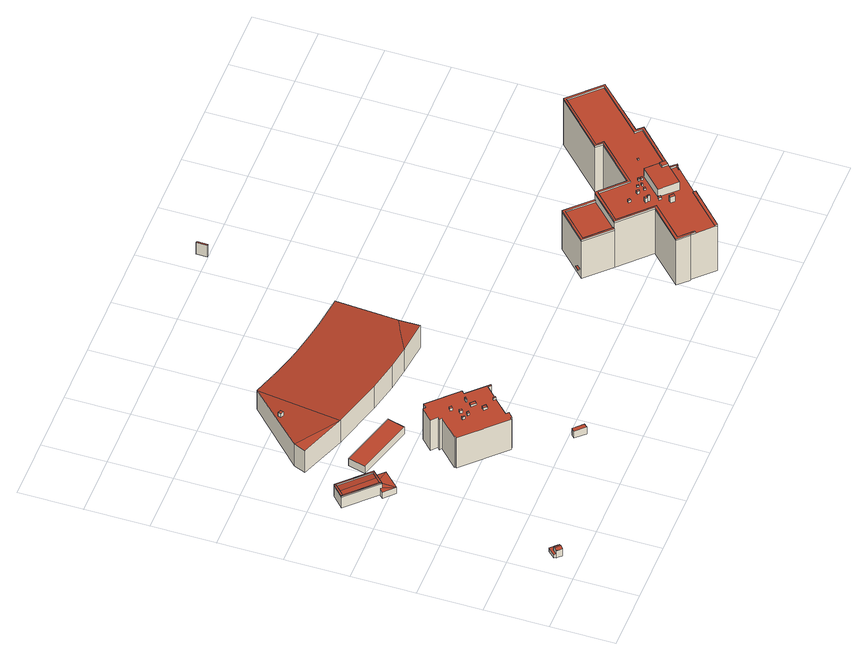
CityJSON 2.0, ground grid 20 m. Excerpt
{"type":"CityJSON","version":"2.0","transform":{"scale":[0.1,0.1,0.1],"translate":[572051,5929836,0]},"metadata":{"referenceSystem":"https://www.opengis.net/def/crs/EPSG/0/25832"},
"CityObjects":{
"building1":{"type":"Building","attributes":{"Grundfläche 2D":"3.694771","Grundhöhe NN":"0.439"},"geometry":[{"type":"Solid","lod":"3","boundaries":[[[[0,1,2]],[[3,1,0,4,5,6]],[[6,5,7,8]],[[9,4,0,2,10,11]],[[7,5,4,9,12]],[[13,8,7,12]],[[14,10,2,1,3,6,8,13,15]],[[14,15,13,12,9,11,10]]]],"semantics":{"surfaces":[{"type":"RoofSurface"},{"type":"WallSurface"},{"type":"GroundSurface"}],"values":[[0,0,0,1,1,1,1,2]]}}]},
"building2":{"type":"Building","attributes":{"Grundfläche 2D":"4.526074","Grundhöhe NN":"0.447"},"geometry":[{"type":"Solid","lod":"3","boundaries":[[[[16,17,18,19,20,21]],[[18,17,15,13]],[[19,18,13,12]],[[20,19,12,22]],[[21,20,22,23]],[[16,21,23,24]],[[17,16,24,15]],[[23,22,12,13,15,24]]]],"semantics":{"surfaces":[{"type":"RoofSurface"},{"type":"WallSurface"},{"type":"GroundSurface"}],"values":[[0,1,1,1,1,1,1,2]]}}]},
"building3":{"type":"Building","attributes":{"Grundfläche 2D":"93.803243","Grundhöhe NN":"5.268"},"children":["building3-1","building3-2"],"geometry":[{"type":"Solid","lod":"3","boundaries":[[[[25,26,27,28,29,30,31,32]],[[33,25,32,31,30,34,35,36,37]],[[38,39,40,41]],[[42,38,43]],[[39,38,42]],[[44,42,43,45]],[[35,34,30,29,46,47]],[[33,37,36,35,47,48,45,43]],[[40,49,50,27,26,25,33,43,38,41]],[[29,28,27,50,46]],[[44,45,48,51]],[[42,44,51,52]],[[39,42,52,53]],[[40,39,53,49]],[[46,50,49,53,52,51,48,47]]]],"semantics":{"surfaces":[{"type":"RoofSurface"},{"type":"WallSurface"},{"type":"GroundSurface"}],"values":[[0,0,0,0,0,0,1,1,1,1,1,1,1,1,2]]}}]},
"building3-1":{"type":"BuildingInstallation","parents":["building3"],"geometry":[{"type":"MultiSurface","lod":"3","boundaries":[[[54,55,56,57,58]],[[59,60,56]],[[60,57,56]],[[61,57,60]],[[57,61,62,63]],[[55,29,30,34,35,59,56]],[[60,59,35,36,37,33,62,61]],[[57,63,64,65]],[[66,54,58,57,65,31]]],"semantics":{"surfaces":[{"type":"RoofSurface"},{"type":"WallSurface"}],"values":[0,0,0,0,0,1,1,1,1]}}]},
"building3-2":{"type":"BuildingInstallation","parents":["building3"],"geometry":[{"type":"MultiSurface","lod":"3","boundaries":[[[55,54,67,68]],[[67,63,62,69,70,71,68]],[[67,54,66,72]],[[72,32,64,63,67]],[[33,25,26,27,70,69,62]],[[71,70,27,28,29,55,68]]],"semantics":{"surfaces":[{"type":"RoofSurface"},{"type":"WallSurface"}],"values":[0,0,1,1,1,1]}}]},
"building4":{"type":"Building","attributes":{"Grundfläche 2D":"106.871168","Grundhöhe NN":"5.310"},"geometry":[{"type":"Solid","lod":"3","boundaries":[[[[73,74,75,76]],[[77,78,76,75]],[[78,79,73,76]],[[79,80,74,73]],[[80,77,75,74]],[[80,79,78,77]]]],"semantics":{"surfaces":[{"type":"RoofSurface"},{"type":"WallSurface"},{"type":"GroundSurface"}],"values":[[0,1,1,1,1,2]]}}]},
"building5":{"type":"Building","attributes":{"Grundfläche 2D":"290.159037","Grundhöhe NN":"5.503"},"children":["building5-1","building5-2","building5-3","building5-4","building5-5","building5-6","building5-7","building5-8"],"geometry":[{"type":"Solid","lod":"3","boundaries":[[[[81,82,83,84,85,86,87,88,89,90,91,92,93,94,95,96,97,98,99,100,101,102]],[[86,85,103,104]],[[87,86,104,105]],[[88,87,105,106]],[[89,88,106,107]],[[90,89,107,108]],[[91,90,108,109]],[[92,91,109,110]],[[93,92,110,111]],[[94,93,111,112]],[[95,94,112,113]],[[96,95,113,114]],[[97,96,114,115]],[[98,97,115,116]],[[99,98,116,117]],[[100,99,117,118]],[[101,100,118,119]],[[102,101,119,120]],[[81,102,120,121]],[[84,83,82,81,121,122]],[[85,84,122,103]],[[115,114,113,112,111,110,109,108,107,106,105,104,103,122,121,120,119,118,117,116]]]],"semantics":{"surfaces":[{"type":"RoofSurface"},{"type":"WallSurface"},{"type":"GroundSurface"}],"values":[[0,1,1,1,1,1,1,1,1,1,1,1,1,1,1,1,1,1,1,1,1,2]]}}]},
"building5-1":{"type":"BuildingInstallation","parents":["building5"],"geometry":[{"type":"MultiSurface","lod":"3","boundaries":[[[123,124,125,126]],[[82,83,126,125]],[[123,126,83,127]],[[127,128,124,123]],[[128,82,125,124]]],"semantics":{"surfaces":[{"type":"RoofSurface"},{"type":"WallSurface"}],"values":[0,1,1,1,1]}}]},
"building5-2":{"type":"BuildingInstallation","parents":["building5"],"geometry":[{"type":"MultiSurface","lod":"3","boundaries":[[[129,130,131,132]],[[132,131,133,134]],[[129,132,134,135]],[[130,129,135,136]],[[131,130,136,133]]],"semantics":{"surfaces":[{"type":"RoofSurface"},{"type":"WallSurface"}],"values":[0,1,1,1,1]}}]},
"building5-3":{"type":"BuildingInstallation","parents":["building5"],"geometry":[{"type":"MultiSurface","lod":"3","boundaries":[[[137,138,139,140]],[[140,139,141,142]],[[137,140,142,143]],[[138,137,143,144]],[[139,138,144,141]]],"semantics":{"surfaces":[{"type":"RoofSurface"},{"type":"WallSurface"}],"values":[0,1,1,1,1]}}]},
"building5-4":{"type":"BuildingInstallation","parents":["building5"],"geometry":[{"type":"MultiSurface","lod":"3","boundaries":[[[145,146,147,148]],[[148,147,149,150]],[[145,148,150,151]],[[146,145,151,152]],[[147,146,152,149]]],"semantics":{"surfaces":[{"type":"RoofSurface"},{"type":"WallSurface"}],"values":[0,1,1,1,1]}}]},
"building5-5":{"type":"BuildingInstallation","parents":["building5"],"geometry":[{"type":"MultiSurface","lod":"3","boundaries":[[[153,154,155,156]],[[157,158,156,155]],[[153,156,158,159]],[[154,153,159,160]],[[160,157,155,154]]],"semantics":{"surfaces":[{"type":"RoofSurface"},{"type":"WallSurface"}],"values":[0,1,1,1,1]}}]},
"building5-6":{"type":"BuildingInstallation","parents":["building5"],"geometry":[{"type":"MultiSurface","lod":"3","boundaries":[[[161,162,163,164]],[[164,163,165,166]],[[161,164,166,167]],[[162,161,167,168]],[[163,162,168,165]]],"semantics":{"surfaces":[{"type":"RoofSurface"},{"type":"WallSurface"}],"values":[0,1,1,1,1]}}]},
"building5-7":{"type":"BuildingInstallation","parents":["building5"],"geometry":[{"type":"MultiSurface","lod":"3","boundaries":[[[169,170,171,172]],[[173,174,172,171]],[[169,172,174,175]],[[175,176,170,169]],[[171,170,176,173]]],"semantics":{"surfaces":[{"type":"RoofSurface"},{"type":"WallSurface"}],"values":[0,1,1,1,1]}}]},
"building5-8":{"type":"BuildingInstallation","parents":["building5"],"geometry":[{"type":"MultiSurface","lod":"3","boundaries":[[[177,178,179,180]],[[180,179,181,182]],[[177,180,182,183]],[[178,177,183,184]],[[179,178,184,181]]],"semantics":{"surfaces":[{"type":"RoofSurface"},{"type":"WallSurface"}],"values":[0,1,1,1,1]}}]},
"building6":{"type":"Building","attributes":{"Grundfläche 2D":"5.701273","Grundhöhe NN":"5.598"},"geometry":[{"type":"Solid","lod":"3","boundaries":[[[[185,186,187,188]],[[189,190,188,187]],[[190,191,185,188]],[[191,192,186,185]],[[192,189,187,186]],[[192,191,190,189]]]],"semantics":{"surfaces":[{"type":"RoofSurface"},{"type":"WallSurface"},{"type":"GroundSurface"}],"values":[[0,1,1,1,1,2]]}}]},
"building7":{"type":"Building","attributes":{"Grundfläche 2D":"1372.172779","Grundhöhe NN":"5.420"},"children":["building7-1"],"geometry":[{"type":"Solid","lod":"3","boundaries":[[[[193,194,195]],[[196,197,198,199,200,201,202,194,193,203,204,205]],[[206,200,199]],[[207,200,206]],[[208,209,210,193,195]],[[210,211,212,203,193]],[[204,203,212,213]],[[205,204,213,214]],[[196,205,214,215]],[[197,196,215,216]],[[198,197,216,217]],[[199,198,217,218]],[[206,199,218,219]],[[207,206,219,220]],[[195,194,221,208]],[[200,207,220,222]],[[201,200,222,223]],[[202,201,223,224]],[[194,202,224,221]],[[214,213,212,211,210,209,208,221,224,223,222,220,219,218,217,216,215]]]],"semantics":{"surfaces":[{"type":"RoofSurface"},{"type":"WallSurface"},{"type":"GroundSurface"}],"values":[[0,0,0,0,1,1,1,1,1,1,1,1,1,1,1,1,1,1,1,2]]}}]},
"building7-1":{"type":"BuildingInstallation","parents":["building7"],"geometry":[{"type":"MultiSurface","lod":"3","boundaries":[[[225,226,227,228]],[[228,227,229,230]],[[225,228,230,231]],[[226,225,231,232]],[[227,226,232,229]]],"semantics":{"surfaces":[{"type":"RoofSurface"},{"type":"WallSurface"}],"values":[0,1,1,1,1]}}]},
"building8":{"type":"Building","attributes":{"Grundfläche 2D":"29.260414","Grundhöhe NN":"5.420"},"geometry":[{"type":"Solid","lod":"3","boundaries":[[[[233,234,235,236]],[[234,233,209,237]],[[235,234,237,238]],[[236,235,238,211]],[[233,236,211,209]],[[237,209,211,238]]]],"semantics":{"surfaces":[{"type":"RoofSurface"},{"type":"WallSurface"},{"type":"GroundSurface"}],"values":[[0,1,1,1,1,2]]}}]},
"building9":{"type":"Building","attributes":{"Grundfläche 2D":"1.591992","Grundhöhe NN":"5.532"},"geometry":[{"type":"Solid","lod":"3","boundaries":[[[[239,240,241,242]],[[243,244,242,241]],[[244,245,239,242]],[[245,246,240,239]],[[246,243,241,240]],[[246,245,244,243]]]],"semantics":{"surfaces":[{"type":"RoofSurface"},{"type":"WallSurface"},{"type":"GroundSurface"}],"values":[[0,1,1,1,1,2]]}}]},
"building10":{"type":"Building","attributes":{"Grundfläche 2D":"1163.677779","Grundhöhe NN":"4.242"},"children":["building10-1","building10-2","building10-3","building10-4","building10-5","building10-6","building10-7","building10-8","building10-9","building10-10","building10-11","building10-12","building10-13","building10-14"],"geometry":[{"type":"MultiSurface","lod":"3","boundaries":[[[247,248,249,250,251,252,253,254,255,256,257,258,259,260,261,262,263,264,265,266,267,268,269,270,271,272,273,274,275,276,277,278,279,280,281,282,283,284,285,286,287,288,289,290,291]],[[292,293,294,295]],[[296,297,298,299],[300,301,302,303]],[[304,305,306,307,308,309,310,311,312,313,314,315,316,317,318,319,320,321,322,323,324,325,326,327,328],[329,330,331,332]],[[333,334,335,336,337,338,339,340,341]],[[342,343,344,345]],[[346,347,348]],[[346,349,347]],[[350,346,348,351]],[[350,351,352]],[[350,352,353]],[[350,353,349]],[[350,349,346]],[[354,355,248,247]],[[355,309,249,248]],[[309,308,250,249]],[[308,307,251,250]],[[307,306,252,251]],[[306,305,253,252]],[[305,304,254,253]],[[304,328,255,254]],[[328,327,256,255]],[[327,326,257,256]],[[257,326,325,258]],[[325,324,259,258]],[[324,323,260,259]],[[261,260,323,322]],[[320,263,262,261,322,321]],[[264,263,320,319]],[[318,265,264,319]],[[318,317,266,265]],[[315,268,267,266,317,316]],[[315,314,269,268]],[[314,356,270,269]],[[356,357,358,272,271,270]],[[358,359,360,274,273,272]],[[360,361,275,274]],[[361,362,276,275]],[[362,363,277,276]],[[363,364,278,277]],[[364,365,279,278]],[[365,366,280,279]],[[366,367,281,280]],[[367,368,282,281]],[[368,369,283,282]],[[369,370,284,283]],[[370,371,285,284]],[[371,372,373,374,375,289,288,287,286,285]],[[375,376,290,289]],[[376,377,291,290]],[[377,354,247,291]],[[378,312,311,293,292]],[[294,293,311,310]],[[310,379,295,294]],[[379,378,292,295]],[[298,297,332,331]],[[331,330,299,298]],[[330,329,296,299]],[[329,332,297,296]],[[345,335,334,342]],[[345,344,336,335]],[[337,336,344,343]],[[380,381,339,338]],[[381,382,340,339]],[[382,383,341,340]],[[383,382,384,385]],[[381,380,386,387]],[[381,387,384,382]],[[353,352,388,389]],[[349,353,389,390]],[[347,349,390,391]],[[355,354,392,393]],[[379,310,309,355,393,394]],[[354,377,395,392]],[[378,379,394,396]],[[312,378,396,397]],[[351,348,347,391,398,313,312,397,388,352]],[[314,313,398,399]],[[356,314,399,400]],[[401,358,357,356,400,402]],[[403,360,359,358,401,404]],[[405,361,360,403]],[[362,361,405,406]],[[363,362,406,407]],[[364,363,407,408]],[[365,364,408,409]],[[366,365,409,410]],[[367,366,410,411]],[[368,367,411,412]],[[369,368,412,413]],[[370,369,413,414]],[[371,370,414,386,380,338]],[[374,373,372,371,338,337,343,342,334,333,341,383,385,375]],[[376,375,385,415]],[[377,376,415,395]],[[412,411,410,409,408,407,406,405,403,404,401,402,400,399,398,391,390,389,388,397,396,394,393,392,395,415,385,384,387,386,414,413]]],"semantics":{"surfaces":[{"type":"RoofSurface"},{"type":"WallSurface"},{"type":"GroundSurface"}],"values":[0,0,0,0,0,0,0,0,0,0,0,0,0,1,1,1,1,1,1,1,1,1,1,1,1,1,1,1,1,1,1,1,1,1,1,1,1,1,1,1,1,1,1,1,1,1,1,1,1,1,1,1,1,1,1,1,1,1,1,1,1,1,1,1,1,1,1,1,1,1,1,1,1,1,1,1,1,1,1,1,1,1,1,1,1,1,1,1,1,1,1,1,1,1,1,2]}}]},
"building10-1":{"type":"BuildingInstallation","parents":["building10"],"geometry":[{"type":"MultiSurface","lod":"3","boundaries":[[[416,417,418,419]],[[417,416,420,421]],[[418,417,421,422]],[[419,418,422,423]],[[416,419,423,420]]],"semantics":{"surfaces":[{"type":"RoofSurface"},{"type":"WallSurface"}],"values":[0,1,1,1,1]}}]},
"building10-2":{"type":"BuildingInstallation","parents":["building10"],"geometry":[{"type":"MultiSurface","lod":"3","boundaries":[[[424,425,426,427]],[[428,429,427,426]],[[424,427,429,430]],[[430,431,425,424]],[[426,425,431,428]]],"semantics":{"surfaces":[{"type":"RoofSurface"},{"type":"WallSurface"}],"values":[0,1,1,1,1]}}]},
"building10-3":{"type":"BuildingInstallation","parents":["building10"],"geometry":[{"type":"MultiSurface","lod":"3","boundaries":[[[432,433,434,435]],[[435,434,436,437]],[[432,435,437,438]],[[433,432,438,439]],[[434,433,439,436]]],"semantics":{"surfaces":[{"type":"RoofSurface"},{"type":"WallSurface"}],"values":[0,1,1,1,1]}}]},
"building10-4":{"type":"BuildingInstallation","parents":["building10"],"geometry":[{"type":"MultiSurface","lod":"3","boundaries":[[[440,441,442,443]],[[443,442,444,445]],[[440,443,445,446]],[[441,440,446,447]],[[442,441,447,444]]],"semantics":{"surfaces":[{"type":"RoofSurface"},{"type":"WallSurface"}],"values":[0,1,1,1,1]}}]},
"building10-5":{"type":"BuildingInstallation","parents":["building10"],"geometry":[{"type":"MultiSurface","lod":"3","boundaries":[[[448,449,450,451]],[[451,450,452,453]],[[448,451,453,454]],[[449,448,454,455]],[[450,449,455,452]]],"semantics":{"surfaces":[{"type":"RoofSurface"},{"type":"WallSurface"}],"values":[0,1,1,1,1]}}]},
"building10-6":{"type":"BuildingInstallation","parents":["building10"],"geometry":[{"type":"MultiSurface","lod":"3","boundaries":[[[456,457,458,459]],[[459,458,460,461]],[[461,462,456,459]],[[457,456,462,463]],[[463,460,458,457]]],"semantics":{"surfaces":[{"type":"RoofSurface"},{"type":"WallSurface"}],"values":[0,1,1,1,1]}}]},
"building10-7":{"type":"BuildingInstallation","parents":["building10"],"geometry":[{"type":"MultiSurface","lod":"3","boundaries":[[[464,465,466,467]],[[467,466,468,469]],[[466,465,470,468]],[[464,467,469,471]],[[465,464,471,470]]],"semantics":{"surfaces":[{"type":"RoofSurface"},{"type":"WallSurface"}],"values":[0,1,1,1,1]}}]},
"building10-8":{"type":"BuildingInstallation","parents":["building10"],"geometry":[{"type":"MultiSurface","lod":"3","boundaries":[[[472,473,474,475]],[[476,473,472,477]],[[474,473,476,478]],[[478,479,475,474]],[[479,477,472,475]]],"semantics":{"surfaces":[{"type":"RoofSurface"},{"type":"WallSurface"}],"values":[0,1,1,1,1]}}]},
"building10-9":{"type":"BuildingInstallation","parents":["building10"],"geometry":[{"type":"MultiSurface","lod":"3","boundaries":[[[480,481,482,483]],[[483,482,484,485]],[[480,483,485,486]],[[481,480,486,487]],[[482,481,487,484]]],"semantics":{"surfaces":[{"type":"RoofSurface"},{"type":"WallSurface"}],"values":[0,1,1,1,1]}}]},
"building10-10":{"type":"BuildingInstallation","parents":["building10"],"geometry":[{"type":"MultiSurface","lod":"3","boundaries":[[[488,489,490,491]],[[491,490,492,493]],[[488,491,493,494]],[[489,488,494,495]],[[490,489,495,492]]],"semantics":{"surfaces":[{"type":"RoofSurface"},{"type":"WallSurface"}],"values":[0,1,1,1,1]}}]},
"building10-11":{"type":"BuildingInstallation","parents":["building10"],"geometry":[{"type":"MultiSurface","lod":"3","boundaries":[[[496,497,498,499]],[[498,497,500,501]],[[502,499,498,501]],[[496,499,502,503]],[[497,496,503,500]]],"semantics":{"surfaces":[{"type":"RoofSurface"},{"type":"WallSurface"}],"values":[0,1,1,1,1]}}]},
"building10-12":{"type":"BuildingInstallation","parents":["building10"],"geometry":[{"type":"MultiSurface","lod":"3","boundaries":[[[504,505,506,507]],[[507,506,508,509]],[[504,507,509,510]],[[505,504,510,511]],[[506,505,511,508]]],"semantics":{"surfaces":[{"type":"RoofSurface"},{"type":"WallSurface"}],"values":[0,1,1,1,1]}}]},
"building10-13":{"type":"BuildingInstallation","parents":["building10"],"geometry":[{"type":"MultiSurface","lod":"3","boundaries":[[[512,513,514,515]],[[513,512,300,303]],[[514,513,303,302]],[[515,514,302,301]],[[512,515,301,300]]],"semantics":{"surfaces":[{"type":"RoofSurface"},{"type":"WallSurface"}],"values":[0,1,1,1,1]}}]},
"building10-14":{"type":"BuildingInstallation","parents":["building10"],"geometry":[{"type":"MultiSurface","lod":"3","boundaries":[[[516,517,518,519]],[[517,516,520,521]],[[518,517,521,522]],[[519,518,522,523]],[[516,519,523,520]],[[521,520,523,522]]],"semantics":{"surfaces":[{"type":"RoofSurface"},{"type":"WallSurface"},{"type":"OuterCeilingSurface"}],"values":[0,1,1,1,1,2]}}]}
},
"vertices":[
[70,70,32],[66,75,33],[65,74,32],[67,76,33],[79,60,32],[86,67,36],[72,81,36],[92,74,32],[79,88,32],[79,60,4],[65,74,4],[70,70,4],[92,74,4],[79,88,4],[66,75,4],[67,76,4],
[62,80,18],[67,76,18],[79,88,18],[92,74,18],[102,84,18],[83,102,18],[102,84,4],[83,102,4],[62,80,4],
[113,628,96],[131,646,94],[131,647,94],[128,650,94],[43,735,94],[24,717,96],[27,713,96],[110,632,96],[94,609,94],[9,701,94],[5,698,94],[9,695,94],[90,613,94],[113,628,78],[158,619,78],[131,646,79],[128,644,79],[110,570,78],[94,609,78],[78,601,78],[90,613,78],[43,735,53],[5,698,53],[90,613,53],[131,646,53],[131,647,53],[78,601,53],[110,570,53],[158,619,53],
[43,729,99],[43,735,99],[9,701,99],[12,698,99],[27,713,99],[5,698,99],[9,695,99],[90,613,99],[94,609,99],[94,616,99],[94,616,94],[12,698,94],[43,729,94],
[125,647,99],[46,732,99],[131,646,99],[131,647,99],[128,650,99],[125,647,94],
[171,736,80],[156,682,80],[341,628,80],[356,682,80],[341,628,53],[356,682,53],[171,736,53],[156,682,53],
[396,344,178],[440,387,178],[443,390,178],[479,426,178],[487,417,178],[491,421,178],[432,481,178],[440,490,178],[355,576,178],[344,564,178],[337,571,178],[301,536,178],[319,519,178],[312,513,178],[319,507,178],[261,450,178],[264,447,178],[260,443,178],[381,320,178],[385,324,178],[388,321,178],[404,336,178],[487,417,55],[491,421,55],[432,481,55],[440,490,55],[355,576,55],[344,564,55],[337,571,55],[301,536,55],[319,519,55],[312,513,55],[319,507,55],[261,450,55],[264,447,55],[260,443,55],[381,320,55],[385,324,55],[388,321,55],[404,336,55],[396,344,55],[479,426,55],
[437,396,187],[434,393,187],[440,387,187],[443,390,187],[437,396,178],[434,393,178],
[396,398,188],[402,405,188],[394,413,188],[387,406,188],[394,413,178],[387,406,178],[396,398,178],[402,405,178],
[335,454,188],[332,451,188],[338,445,188],[340,448,188],[338,445,178],[340,448,178],[335,454,178],[332,451,178],
[396,452,185],[389,445,185],[401,433,185],[408,440,185],[401,433,178],[408,440,178],[396,452,178],[389,445,178],
[360,500,188],[354,495,188],[359,490,188],[365,495,188],[359,490,178],[365,495,178],[360,500,178],[354,495,178],
[358,448,187],[352,443,187],[357,438,187],[363,443,187],[357,438,178],[363,443,178],[358,448,178],[352,443,178],
[364,465,188],[359,470,188],[354,465,188],[359,460,188],[354,465,178],[359,460,178],[364,465,178],[359,470,178],
[409,472,188],[402,465,188],[404,462,188],[412,469,188],[404,462,178],[412,469,178],[409,472,178],[402,465,178],
[510,139,83],[520,150,83],[492,178,83],[482,168,83],[492,178,56],[482,168,56],[510,139,56],[520,150,56],
[683,767,137],[575,710,142],[679,699,142],[474,1000,129],[430,1012,129],[386,1024,129],[294,1055,129],[248,788,142],[406,742,142],[500,722,142],[703,964,129],[602,976,129],[539,987,129],[117,879,142],[102,842,142],[679,699,54],[679,703,54],[683,767,54],[702,959,54],[703,964,54],[602,976,54],[539,987,54],[474,1000,54],[430,1012,54],[386,1024,54],[294,1055,54],[117,879,54],[102,842,54],[575,710,54],[248,788,54],[406,742,54],[500,722,54],
[220,949,150],[223,959,150],[212,962,150],[209,953,150],[212,962,136],[209,953,136],[220,949,136],[223,959,136],
[679,703,105],[690,702,105],[714,959,105],[702,959,105],[690,702,54],[714,959,54],
[815,1387,102],[820,1387,102],[820,1420,102],[815,1421,102],[820,1420,55],[815,1421,55],[815,1387,55],[820,1387,55],
[1195,69,228],[1197,70,228],[1208,59,228],[1211,62,228],[1173,101,228],[1271,198,228],[1180,289,228],[1264,372,228],[1337,299,228],[1460,423,228],[1443,440,228],[1583,579,228],[1666,495,228],[1525,353,228],[1542,336,228],[1426,223,228],[1426,222,228],[1427,221,228],[1420,215,228],[1439,197,228],[1438,197,228],[1429,188,228],[1431,186,228],[1440,195,228],[1441,193,228],[1442,193,228],[1442,194,228],[1446,197,228],[1428,216,228],[1430,218,228],[1431,217,228],[1552,335,228],[1535,353,228],[1676,495,228],[1584,588,228],[1435,440,228],[1452,422,228],[1337,308,228],[1264,381,228],[1259,377,228],[1176,294,228],[1175,294,228],[1171,289,228],[1262,199,228],[1163,101,228],[1362,112,228],[1356,118,228],[1252,15,228],[1257,9,228],[1421,224,255],[1373,272,255],[1308,207,255],[1356,159,255],[1404,236,255],[1418,222,255],[1407,212,255],[1393,225,255],[1264,372,223],[1180,289,223],[1271,198,223],[1173,101,223],[1211,62,223],[1208,59,223],[1252,15,223],[1356,118,223],[1359,114,223],[1432,185,223],[1431,186,223],[1429,188,223],[1438,197,223],[1439,197,223],[1420,215,223],[1427,221,223],[1426,222,223],[1426,223,223],[1542,336,223],[1525,353,223],[1666,495,223],[1583,579,223],[1443,440,223],[1460,423,223],[1337,299,223],[1421,224,223],[1356,159,223],[1308,207,223],[1373,272,223],[1175,294,198],[1176,294,198],[1107,362,198],[1191,445,198],[1259,377,198],[1264,381,198],[1191,454,198],[1099,362,198],[1171,289,198],[1176,294,192],[1259,377,192],[1191,445,192],[1107,362,192],[1433,133,100],[1413,166,88],[1406,160,100],[1445,133,88],[1413,113,100],[1386,140,100],[1380,134,88],[1413,101,88],[1195,69,223],[1197,70,223],[1440,195,223],[1441,193,223],[1442,193,223],[1442,194,223],[1446,197,223],[1428,216,223],[1430,218,223],[1431,217,223],[1552,335,223],[1535,353,223],[1676,495,223],[1584,588,223],[1435,440,223],[1452,422,223],[1337,308,223],[1264,381,223],[1259,377,223],[1176,294,223],[1175,294,223],[1171,289,223],[1262,199,223],[1163,101,223],[1362,112,223],[1257,9,223],[1264,381,192],[1191,454,192],[1099,362,192],[1171,289,192],[1099,362,42],[1171,289,42],[1264,381,42],[1191,454,42],[1380,134,42],[1413,101,42],[1445,133,42],[1413,166,42],[1195,69,42],[1197,70,42],[1257,9,42],[1163,101,42],[1362,112,42],[1359,114,42],[1432,185,42],[1431,186,42],[1440,195,42],[1442,193,42],[1441,193,42],[1446,197,42],[1442,194,42],[1428,216,42],[1430,218,42],[1431,217,42],[1552,335,42],[1535,353,42],[1676,495,42],[1584,588,42],[1435,440,42],[1452,422,42],[1337,308,42],[1262,199,42],
[1352,277,230],[1357,281,230],[1354,284,230],[1349,280,230],[1352,277,223],[1357,281,223],[1354,284,223],[1349,280,223],
[1304,271,233],[1299,265,233],[1304,260,233],[1310,265,233],[1304,260,223],[1310,265,223],[1304,271,223],[1299,265,223],
[1263,283,232],[1258,278,232],[1264,272,232],[1269,278,232],[1264,272,223],[1269,278,223],[1263,283,223],[1258,278,223],
[1275,233,240],[1280,228,240],[1286,234,240],[1281,239,240],[1286,234,223],[1281,239,223],[1275,233,223],[1280,228,223],
[1325,275,228],[1328,271,228],[1332,274,228],[1329,278,228],[1332,274,223],[1329,278,223],[1325,275,223],[1328,271,223],
[1309,155,245],[1316,162,245],[1305,172,245],[1299,166,245],[1305,172,223],[1299,166,223],[1309,155,223],[1316,162,223],
[1338,268,230],[1334,264,230],[1337,261,230],[1341,265,230],[1337,261,223],[1341,265,223],[1334,264,223],[1338,268,223],
[1308,199,233],[1303,204,233],[1297,199,233],[1302,194,233],[1303,204,223],[1308,199,223],[1297,199,223],[1302,194,223],
[1324,256,230],[1320,252,230],[1323,248,230],[1328,252,230],[1323,248,223],[1328,252,223],[1324,256,223],[1320,252,223],
[1431,313,226],[1427,309,226],[1430,306,226],[1434,310,226],[1430,306,223],[1434,310,223],[1431,313,223],[1427,309,223],
[1359,269,230],[1364,274,230],[1361,277,230],[1356,273,230],[1364,274,223],[1361,277,223],[1356,273,223],[1359,269,223],
[1283,227,245],[1287,223,245],[1290,227,245],[1286,231,245],[1290,227,223],[1286,231,223],[1283,227,223],[1287,223,223],
[1404,236,261],[1393,225,261],[1407,212,261],[1418,222,261],
[1100,374,72],[1105,369,72],[1117,381,72],[1112,386,72],[1100,374,70],[1105,369,70],[1117,381,70],[1112,386,70]
]}
